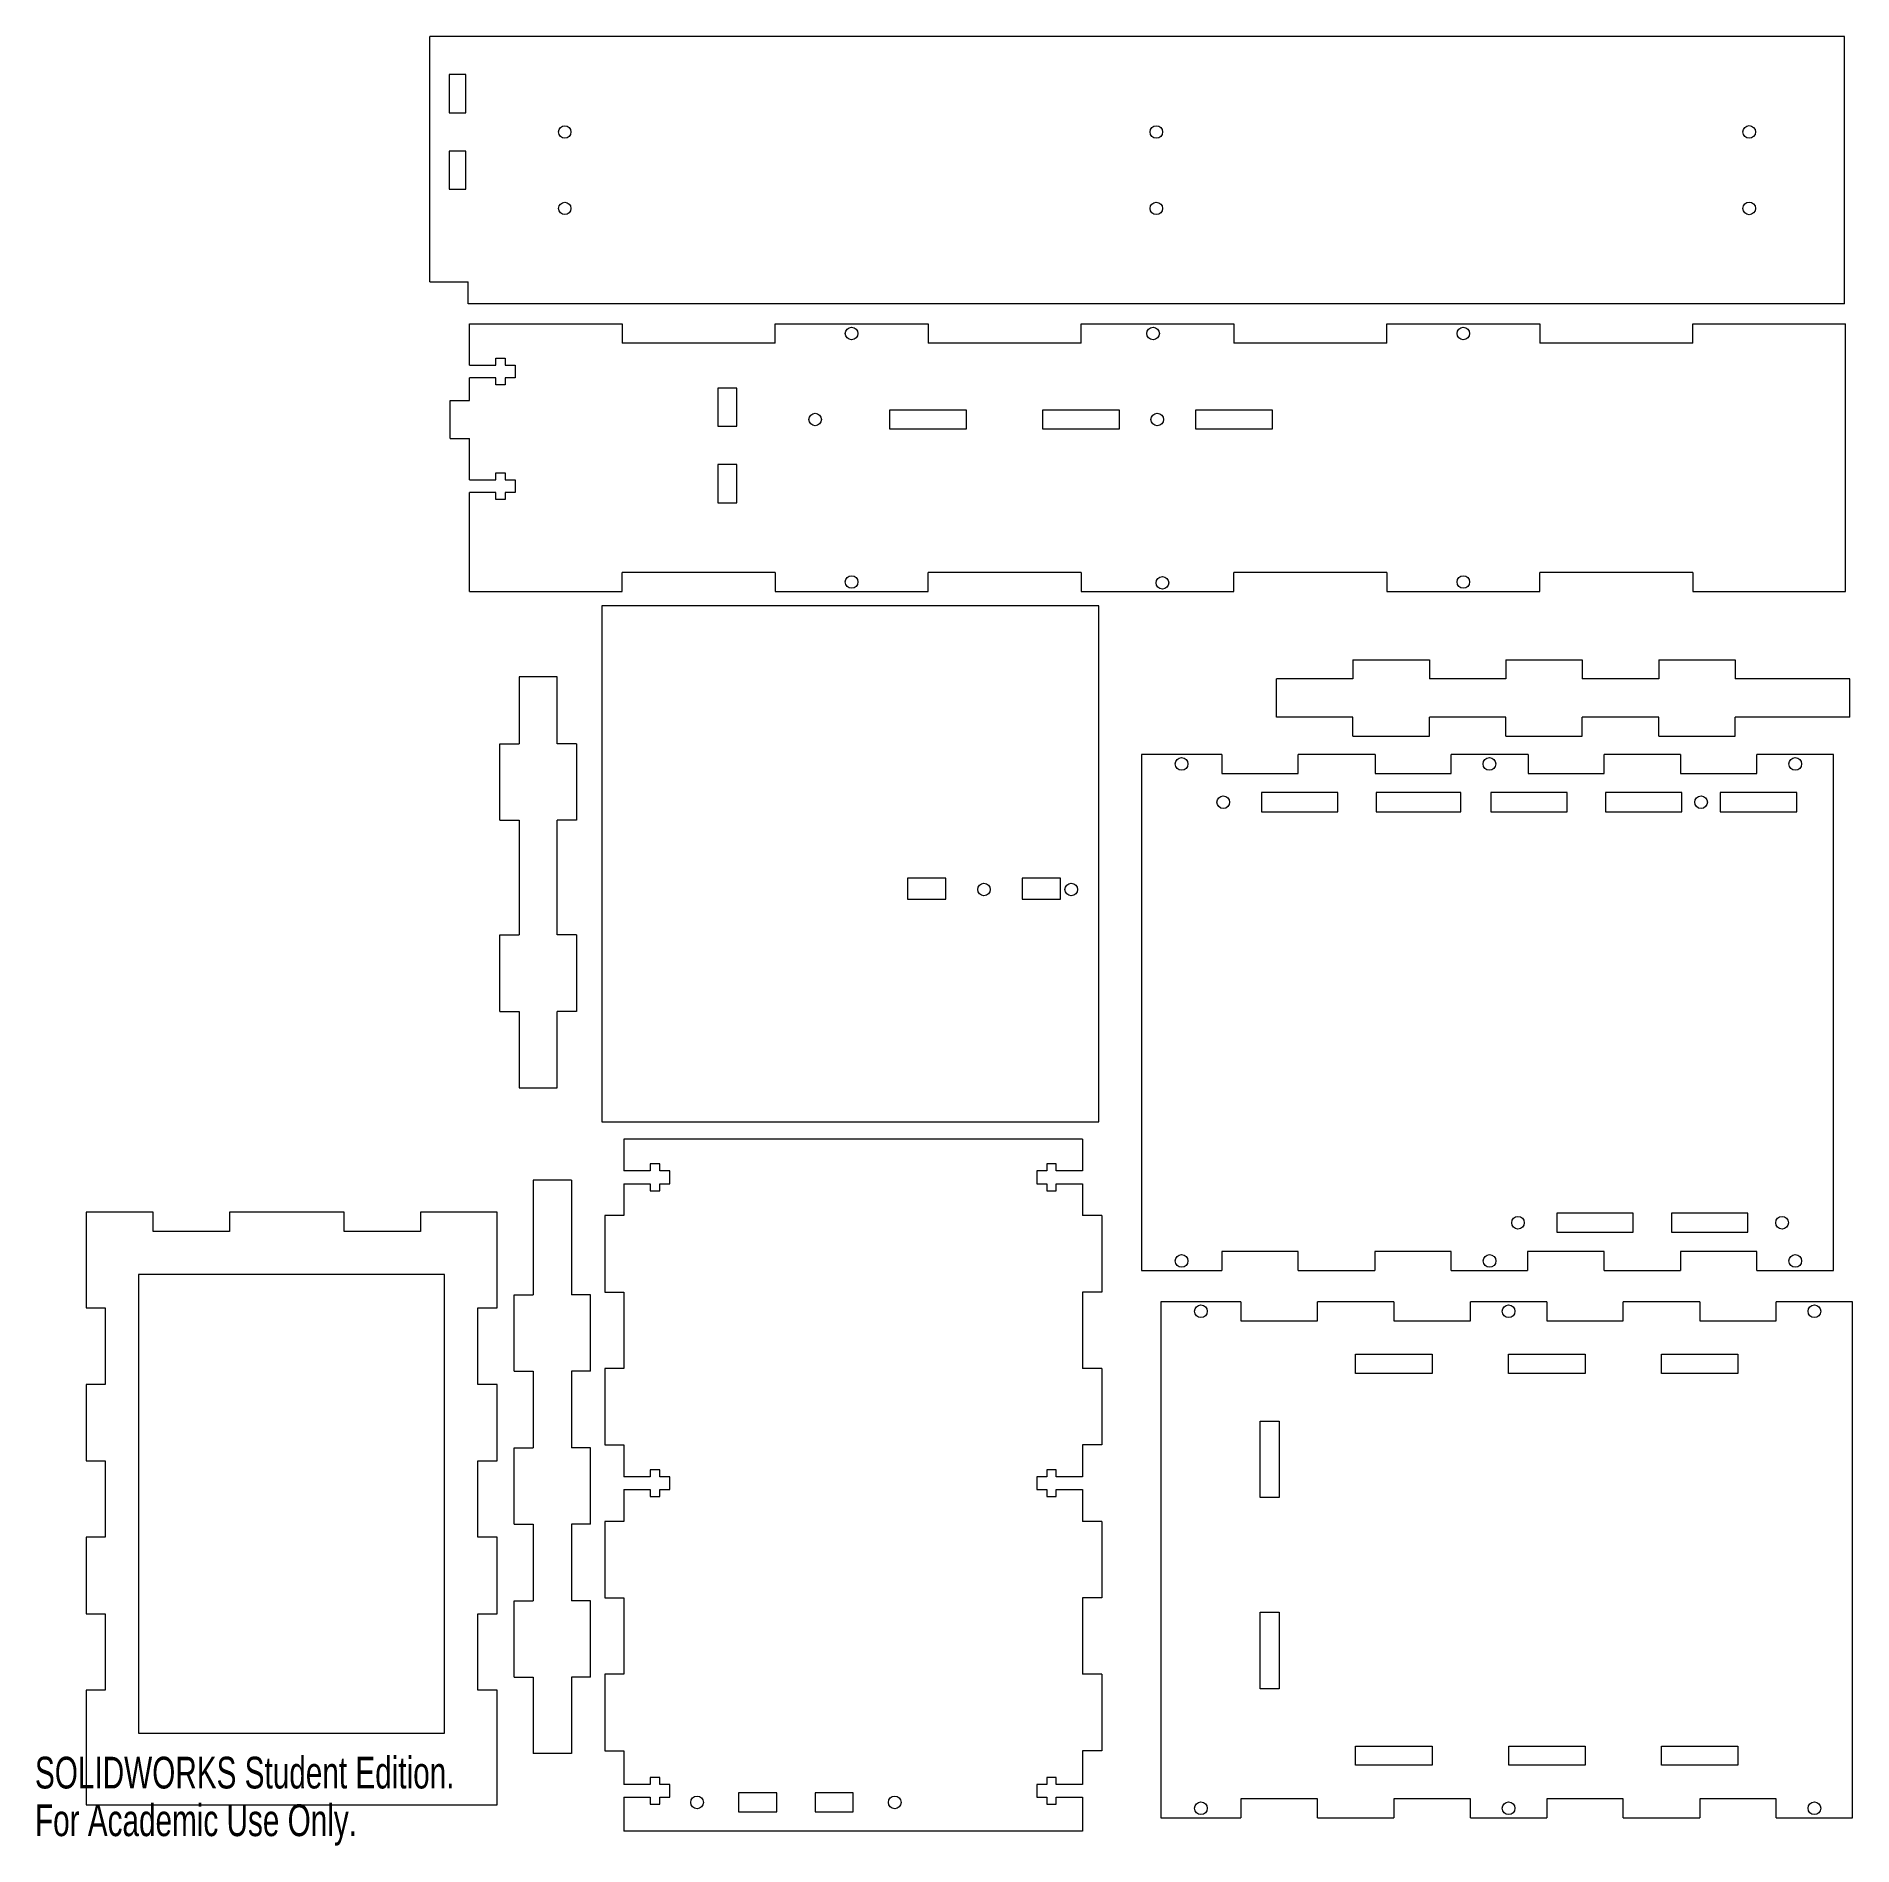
# Paper-space layout 'Sheet3' of a CAD drawing. Header units: inches. Extents: x 0 to 23.8, y 0 to 23.7.
import ezdxf

# ---------------------------------------------------------------- set-up
doc = ezdxf.new("R2010")
doc.units = ezdxf.units.IN
doc.header["$MEASUREMENT"] = 0
doc.styles.add('SLDTEXTSTYLE0', font='TXT', dxfattribs={"width": 0.7})

psp = doc.layouts.new('Sheet3')

# ---------------------------------------------------------------- linework, layer by layer
at = {"color": 7, "linetype": 'Continuous', "lineweight": 15}
for p, q in [((5.166, 20.446), (5.166, 23.658)), ((23.666, 23.658), (5.166, 23.658)), ((23.666, 20.158), (23.666, 23.658)), ((5.416, 23.158), (5.416, 22.658)), ((5.637, 23.158), (5.416, 23.158)), ((5.637, 22.658), (5.637, 23.158)), ((5.416, 22.658), (5.637, 22.658)), ((5.416, 22.158), (5.416, 21.658)), ((5.637, 22.158), (5.416, 22.158)), ((5.637, 21.658), (5.637, 22.158)), ((5.416, 21.658), (5.637, 21.658)), ((5.166, 20.446), (5.666, 20.446)), ((5.666, 20.158), (5.666, 20.446)), ((23.666, 20.158), (5.666, 20.158)), ((5.681, 19.359), (5.681, 19.897)), ((5.681, 19.897), (7.681, 19.897)), ((7.681, 19.897), (7.681, 19.647)), ((9.681, 19.647), (9.681, 19.897)), ((9.681, 19.897), (11.681, 19.897)), ((11.681, 19.897), (11.681, 19.647)), ((13.681, 19.647), (13.681, 19.897)), ((13.681, 19.897), (15.681, 19.897)), ((15.681, 19.897), (15.681, 19.647)), ((17.681, 19.647), (17.681, 19.897)), ((17.681, 19.897), (19.681, 19.897)), ((19.681, 19.897), (19.681, 19.647)), ((21.681, 19.897), (23.681, 19.897)), ((21.681, 19.647), (21.681, 19.897)), ((23.681, 16.397), (23.681, 19.897)), ((9.681, 19.647), (7.681, 19.647)), ((13.681, 19.647), (11.681, 19.647)), ((17.681, 19.647), (15.681, 19.647)), ((21.681, 19.647), (19.681, 19.647)), ((5.681, 19.359), (6.026, 19.359)), ((6.026, 19.45), (6.151, 19.45)), ((6.026, 19.359), (6.026, 19.45)), ((6.151, 19.45), (6.151, 19.359)), ((6.151, 19.359), (6.281, 19.359)), ((6.281, 19.359), (6.281, 19.191)), ((6.026, 19.191), (5.681, 19.191)), ((5.681, 18.897), (5.681, 19.191)), ((6.026, 19.1), (6.026, 19.191)), ((6.151, 19.1), (6.026, 19.1)), ((6.151, 19.191), (6.151, 19.1)), ((6.281, 19.191), (6.151, 19.191)), ((8.931, 19.059), (8.931, 18.559)), ((9.181, 19.059), (8.931, 19.059)), ((9.181, 18.559), (9.181, 19.059)), ((5.431, 18.397), (5.431, 18.897)), ((5.431, 18.897), (5.681, 18.897)), ((11.181, 18.772), (12.181, 18.772)), ((11.181, 18.522), (11.181, 18.772)), ((12.181, 18.772), (12.181, 18.522)), ((13.181, 18.772), (14.181, 18.772)), ((13.181, 18.522), (13.181, 18.772)), ((14.181, 18.772), (14.181, 18.522)), ((15.181, 18.772), (16.181, 18.772)), ((15.181, 18.522), (15.181, 18.772)), ((16.181, 18.772), (16.181, 18.522)), ((8.931, 18.559), (9.181, 18.559)), ((5.431, 18.397), (5.681, 18.397)), ((5.681, 17.86), (5.681, 18.397)), ((12.181, 18.522), (11.181, 18.522)), ((14.181, 18.522), (13.181, 18.522)), ((16.181, 18.522), (15.181, 18.522)), ((8.931, 18.059), (8.931, 17.559)), ((9.181, 18.059), (8.931, 18.059)), ((9.181, 17.559), (9.181, 18.059)), ((5.681, 17.86), (6.026, 17.86)), ((6.026, 17.951), (6.151, 17.951)), ((6.026, 17.86), (6.026, 17.951)), ((6.151, 17.951), (6.151, 17.86)), ((6.151, 17.86), (6.281, 17.86)), ((6.281, 17.86), (6.281, 17.692)), ((5.681, 16.397), (5.681, 17.692)), ((6.026, 17.692), (5.681, 17.692)), ((6.026, 17.601), (6.026, 17.692)), ((6.151, 17.601), (6.026, 17.601)), ((6.151, 17.692), (6.151, 17.601)), ((6.281, 17.692), (6.151, 17.692)), ((8.931, 17.559), (9.181, 17.559)), ((9.681, 16.647), (7.681, 16.647)), ((7.681, 16.397), (7.681, 16.647)), ((9.681, 16.647), (9.681, 16.397)), ((13.681, 16.647), (11.681, 16.647)), ((11.681, 16.397), (11.681, 16.647)), ((13.681, 16.647), (13.681, 16.397)), ((17.681, 16.647), (15.681, 16.647)), ((15.681, 16.397), (15.681, 16.647)), ((17.681, 16.647), (17.681, 16.397)), ((19.681, 16.397), (19.681, 16.647)), ((21.681, 16.647), (19.681, 16.647)), ((21.681, 16.647), (21.681, 16.397)), ((5.681, 16.397), (7.681, 16.397)), ((9.681, 16.397), (11.681, 16.397)), ((13.681, 16.397), (15.681, 16.397)), ((17.681, 16.397), (19.681, 16.397)), ((21.681, 16.397), (23.681, 16.397)), ((7.412, 16.212), (7.412, 9.462)), ((13.912, 16.212), (7.412, 16.212)), ((13.912, 9.462), (13.912, 16.212)), ((17.237, 15.505), (17.237, 15.255)), ((17.237, 15.505), (18.237, 15.505)), ((18.237, 15.505), (18.237, 15.255)), ((19.237, 15.505), (19.237, 15.255)), ((19.237, 15.505), (20.237, 15.505)), ((20.237, 15.505), (20.237, 15.255)), ((21.237, 15.505), (21.237, 15.255)), ((21.237, 15.505), (22.237, 15.505)), ((22.237, 15.505), (22.237, 15.255)), ((6.331, 15.281), (6.331, 14.406)), ((6.831, 15.281), (6.331, 15.281)), ((6.831, 14.406), (6.831, 15.281)), ((16.237, 14.755), (16.237, 15.255)), ((17.237, 15.255), (16.237, 15.255)), ((19.237, 15.255), (18.237, 15.255)), ((21.237, 15.255), (20.237, 15.255)), ((23.737, 15.255), (22.237, 15.255)), ((23.737, 14.755), (23.737, 15.255)), ((17.237, 14.755), (16.237, 14.755)), ((17.237, 14.505), (17.237, 14.755)), ((19.237, 14.755), (18.237, 14.755)), ((18.237, 14.505), (18.237, 14.755)), ((19.237, 14.505), (19.237, 14.755)), ((21.237, 14.755), (20.237, 14.755)), ((20.237, 14.505), (20.237, 14.755)), ((21.237, 14.505), (21.237, 14.755)), ((23.737, 14.755), (22.237, 14.755)), ((22.237, 14.505), (22.237, 14.755)), ((17.237, 14.505), (18.237, 14.505)), ((19.237, 14.505), (20.237, 14.505)), ((21.237, 14.505), (22.237, 14.505)), ((6.081, 13.406), (6.081, 14.406)), ((6.081, 14.406), (6.331, 14.406)), ((7.081, 14.406), (6.831, 14.406)), ((7.081, 14.406), (7.081, 13.406)), ((14.473, 14.267), (14.473, 7.517)), ((15.522, 14.267), (14.473, 14.267)), ((15.522, 14.267), (15.522, 14.017)), ((16.522, 14.017), (16.522, 14.267)), ((17.527, 14.267), (16.522, 14.267)), ((17.527, 14.267), (17.527, 14.017)), ((18.522, 14.017), (18.522, 14.267)), ((19.527, 14.267), (18.522, 14.267)), ((19.527, 14.267), (19.527, 14.017)), ((20.522, 14.017), (20.522, 14.267)), ((21.522, 14.267), (20.522, 14.267)), ((21.522, 14.267), (21.522, 14.017)), ((22.522, 14.017), (22.522, 14.267)), ((23.522, 14.267), (22.522, 14.267)), ((23.522, 7.517), (23.522, 14.267)), ((15.522, 14.017), (16.522, 14.017)), ((17.527, 14.017), (18.522, 14.017)), ((19.527, 14.017), (20.522, 14.017)), ((21.522, 14.017), (22.522, 14.017)), ((17.041, 13.767), (16.041, 13.767)), ((16.041, 13.767), (16.041, 13.517)), ((17.041, 13.517), (17.041, 13.767)), ((18.649, 13.767), (17.541, 13.767)), ((17.541, 13.767), (17.541, 13.517)), ((18.649, 13.517), (18.649, 13.767)), ((20.041, 13.767), (19.041, 13.767)), ((19.041, 13.767), (19.041, 13.517)), ((20.041, 13.517), (20.041, 13.767)), ((21.541, 13.767), (20.541, 13.767)), ((20.541, 13.767), (20.541, 13.517)), ((21.541, 13.517), (21.541, 13.767)), ((23.041, 13.767), (22.041, 13.767)), ((22.041, 13.767), (22.041, 13.517)), ((23.041, 13.517), (23.041, 13.767)), ((6.081, 13.406), (6.331, 13.406)), ((6.331, 13.406), (6.331, 11.906)), ((7.081, 13.406), (6.831, 13.406)), ((6.831, 11.906), (6.831, 13.406)), ((16.041, 13.517), (17.041, 13.517)), ((17.541, 13.517), (18.649, 13.517)), ((19.041, 13.517), (20.041, 13.517)), ((20.541, 13.517), (21.541, 13.517)), ((22.041, 13.517), (23.041, 13.517)), ((11.912, 12.647), (11.412, 12.647)), ((11.412, 12.647), (11.412, 12.375)), ((11.912, 12.375), (11.912, 12.647)), ((13.412, 12.647), (12.912, 12.647)), ((12.912, 12.647), (12.912, 12.375)), ((13.412, 12.375), (13.412, 12.647)), ((11.412, 12.375), (11.912, 12.375)), ((12.912, 12.375), (13.412, 12.375)), ((6.081, 10.906), (6.081, 11.906)), ((6.081, 11.906), (6.331, 11.906)), ((7.081, 11.906), (6.831, 11.906)), ((7.081, 11.906), (7.081, 10.906)), ((6.081, 10.906), (6.331, 10.906)), ((6.331, 10.906), (6.331, 9.906)), ((7.081, 10.906), (6.831, 10.906)), ((6.831, 9.906), (6.831, 10.906)), ((6.331, 9.906), (6.831, 9.906)), ((7.412, 9.462), (13.912, 9.462)), ((7.702, 9.236), (7.702, 8.82)), ((13.702, 9.236), (7.702, 9.236)), ((13.702, 9.236), (13.702, 8.82)), ((8.047, 8.82), (7.702, 8.82)), ((8.172, 8.911), (8.047, 8.911)), ((8.047, 8.911), (8.047, 8.82)), ((8.172, 8.82), (8.172, 8.911)), ((8.302, 8.82), (8.172, 8.82)), ((8.302, 8.652), (8.302, 8.82)), ((13.232, 8.82), (13.102, 8.82)), ((13.102, 8.82), (13.102, 8.652)), ((13.357, 8.911), (13.232, 8.911)), ((13.232, 8.911), (13.232, 8.82)), ((13.357, 8.82), (13.357, 8.911)), ((13.702, 8.82), (13.357, 8.82)), ((7.016, 8.699), (6.516, 8.699)), ((6.516, 8.699), (6.516, 7.199)), ((7.016, 8.699), (7.016, 7.199)), ((7.702, 8.652), (7.702, 8.236)), ((7.702, 8.652), (8.047, 8.652)), ((8.047, 8.652), (8.047, 8.561)), ((8.047, 8.561), (8.172, 8.561)), ((8.172, 8.561), (8.172, 8.652)), ((8.172, 8.652), (8.302, 8.652)), ((13.102, 8.652), (13.232, 8.652)), ((13.232, 8.652), (13.232, 8.561)), ((13.232, 8.561), (13.357, 8.561)), ((13.357, 8.561), (13.357, 8.652)), ((13.357, 8.652), (13.702, 8.652)), ((13.702, 8.652), (13.702, 8.236)), ((1.544, 8.278), (0.669, 8.278)), ((0.669, 8.278), (0.669, 7.028)), ((1.544, 8.028), (1.544, 8.278)), ((2.543, 8.278), (2.543, 8.028)), ((4.044, 8.278), (2.543, 8.278)), ((4.044, 8.028), (4.044, 8.278)), ((5.044, 8.278), (5.044, 8.028)), ((6.044, 8.278), (5.044, 8.278)), ((6.044, 7.028), (6.044, 8.278)), ((7.452, 8.236), (7.452, 7.236)), ((7.702, 8.236), (7.452, 8.236)), ((13.952, 8.236), (13.702, 8.236)), ((13.952, 8.236), (13.952, 7.236)), ((20.903, 8.267), (19.903, 8.267)), ((19.903, 8.267), (19.903, 8.017)), ((20.903, 8.017), (20.903, 8.267)), ((22.403, 8.267), (21.403, 8.267)), ((21.403, 8.267), (21.403, 8.017)), ((22.403, 8.017), (22.403, 8.267)), ((2.543, 8.028), (1.544, 8.028)), ((5.044, 8.028), (4.044, 8.028)), ((19.903, 8.017), (20.903, 8.017)), ((21.403, 8.017), (22.403, 8.017)), ((16.522, 7.767), (15.522, 7.767)), ((15.522, 7.767), (15.522, 7.517)), ((16.522, 7.517), (16.522, 7.767)), ((18.522, 7.767), (17.522, 7.767)), ((17.522, 7.767), (17.522, 7.517)), ((18.522, 7.517), (18.522, 7.767)), ((20.522, 7.767), (19.522, 7.767)), ((19.522, 7.767), (19.522, 7.517)), ((20.522, 7.517), (20.522, 7.767)), ((22.522, 7.767), (21.522, 7.767)), ((21.522, 7.767), (21.522, 7.517)), ((22.522, 7.517), (22.522, 7.767)), ((5.356, 7.466), (1.356, 7.466)), ((1.356, 7.466), (1.356, 1.466)), ((5.356, 1.466), (5.356, 7.466)), ((14.473, 7.517), (15.522, 7.517)), ((16.522, 7.517), (17.522, 7.517)), ((18.522, 7.517), (19.522, 7.517)), ((20.522, 7.517), (21.522, 7.517)), ((22.522, 7.517), (23.522, 7.517)), ((6.266, 6.199), (6.266, 7.199)), ((6.266, 7.199), (6.516, 7.199)), ((7.266, 7.199), (7.016, 7.199)), ((7.266, 6.199), (7.266, 7.199)), ((7.452, 7.236), (7.702, 7.236)), ((7.702, 7.236), (7.702, 6.236)), ((13.952, 7.236), (13.702, 7.236)), ((13.702, 7.236), (13.702, 6.236)), ((0.669, 7.028), (0.919, 7.028)), ((0.919, 7.028), (0.919, 6.028)), ((5.794, 7.028), (6.044, 7.028)), ((5.794, 6.028), (5.794, 7.028)), ((14.724, 7.109), (14.724, 0.359)), ((15.773, 7.109), (14.724, 7.109)), ((15.773, 7.109), (15.773, 6.859)), ((16.773, 6.859), (16.773, 7.109)), ((17.773, 7.109), (16.773, 7.109)), ((17.773, 7.109), (17.773, 6.859)), ((18.773, 6.859), (18.773, 7.109)), ((19.773, 7.109), (18.773, 7.109)), ((19.773, 7.109), (19.773, 6.859)), ((20.773, 6.859), (20.773, 7.109)), ((21.773, 7.109), (20.773, 7.109)), ((21.773, 7.109), (21.773, 6.859)), ((22.773, 6.859), (22.773, 7.109)), ((23.773, 7.109), (22.773, 7.109)), ((23.773, 0.359), (23.773, 7.109)), ((15.773, 6.859), (16.773, 6.859)), ((17.773, 6.859), (18.773, 6.859)), ((19.773, 6.859), (20.773, 6.859)), ((21.773, 6.859), (22.773, 6.859)), ((17.273, 6.172), (17.273, 6.422)), ((17.273, 6.422), (18.273, 6.422)), ((18.273, 6.422), (18.273, 6.172)), ((19.273, 6.172), (19.273, 6.422)), ((19.273, 6.422), (20.273, 6.422)), ((20.273, 6.422), (20.273, 6.172)), ((21.273, 6.422), (22.273, 6.422)), ((21.273, 6.172), (21.273, 6.422)), ((22.273, 6.422), (22.273, 6.172)), ((6.266, 6.199), (6.516, 6.199)), ((6.516, 6.199), (6.516, 5.199)), ((7.266, 6.199), (7.016, 6.199)), ((7.016, 6.199), (7.016, 5.199)), ((7.452, 6.236), (7.452, 5.236)), ((7.702, 6.236), (7.452, 6.236)), ((13.952, 6.236), (13.702, 6.236)), ((13.952, 6.236), (13.952, 5.236)), ((0.919, 6.028), (0.669, 6.028)), ((0.669, 6.028), (0.669, 5.028)), ((6.044, 6.028), (5.794, 6.028)), ((6.044, 5.028), (6.044, 6.028)), ((18.273, 6.172), (17.273, 6.172)), ((20.273, 6.172), (19.273, 6.172)), ((22.273, 6.172), (21.273, 6.172)), ((16.023, 4.547), (16.023, 5.547)), ((16.023, 5.547), (16.273, 5.547)), ((16.273, 5.547), (16.273, 4.547)), ((7.452, 5.236), (7.702, 5.236)), ((7.702, 5.236), (7.702, 4.82)), ((13.952, 5.236), (13.702, 5.236)), ((13.702, 5.236), (13.702, 4.82)), ((0.669, 5.028), (0.919, 5.028)), ((0.919, 5.028), (0.919, 4.028)), ((5.794, 5.028), (6.044, 5.028)), ((5.794, 4.028), (5.794, 5.028)), ((6.266, 4.199), (6.266, 5.199)), ((6.266, 5.199), (6.516, 5.199)), ((7.266, 5.199), (7.016, 5.199)), ((7.266, 4.199), (7.266, 5.199)), ((8.047, 4.82), (7.702, 4.82)), ((8.172, 4.911), (8.047, 4.911)), ((8.047, 4.911), (8.047, 4.82)), ((8.172, 4.82), (8.172, 4.911)), ((8.302, 4.82), (8.172, 4.82)), ((8.302, 4.652), (8.302, 4.82)), ((13.232, 4.82), (13.102, 4.82)), ((13.102, 4.82), (13.102, 4.652)), ((13.357, 4.911), (13.232, 4.911)), ((13.232, 4.911), (13.232, 4.82)), ((13.357, 4.82), (13.357, 4.911)), ((13.702, 4.82), (13.357, 4.82)), ((7.702, 4.652), (7.702, 4.236)), ((7.702, 4.652), (8.047, 4.652)), ((8.047, 4.652), (8.047, 4.561)), ((8.047, 4.561), (8.172, 4.561)), ((8.172, 4.561), (8.172, 4.652)), ((8.172, 4.652), (8.302, 4.652)), ((13.102, 4.652), (13.232, 4.652)), ((13.232, 4.652), (13.232, 4.561)), ((13.232, 4.561), (13.357, 4.561)), ((13.357, 4.561), (13.357, 4.652)), ((13.357, 4.652), (13.702, 4.652)), ((13.702, 4.652), (13.702, 4.236)), ((16.273, 4.547), (16.023, 4.547)), ((6.266, 4.199), (6.516, 4.199)), ((6.516, 4.199), (6.516, 3.199)), ((7.266, 4.199), (7.016, 4.199)), ((7.016, 4.199), (7.016, 3.199)), ((7.452, 4.236), (7.452, 3.236)), ((7.702, 4.236), (7.452, 4.236)), ((13.952, 4.236), (13.702, 4.236)), ((13.952, 4.236), (13.952, 3.236)), ((0.919, 4.028), (0.669, 4.028)), ((0.669, 4.028), (0.669, 3.028)), ((6.044, 4.028), (5.794, 4.028)), ((6.044, 3.028), (6.044, 4.028)), ((6.266, 2.199), (6.266, 3.199)), ((6.266, 3.199), (6.516, 3.199)), ((7.266, 3.199), (7.016, 3.199)), ((7.266, 2.199), (7.266, 3.199)), ((7.452, 3.236), (7.702, 3.236)), ((7.702, 3.236), (7.702, 2.236)), ((13.952, 3.236), (13.702, 3.236)), ((13.702, 3.236), (13.702, 2.236)), ((0.669, 3.028), (0.919, 3.028)), ((0.919, 3.028), (0.919, 2.028)), ((5.794, 3.028), (6.044, 3.028)), ((5.794, 2.028), (5.794, 3.028)), ((16.023, 2.047), (16.023, 3.047)), ((16.023, 3.047), (16.273, 3.047)), ((16.273, 3.047), (16.273, 2.047)), ((6.266, 2.199), (6.516, 2.199)), ((6.516, 2.199), (6.516, 1.199)), ((7.266, 2.199), (7.016, 2.199)), ((7.016, 2.199), (7.016, 1.199)), ((7.452, 2.236), (7.452, 1.236)), ((7.702, 2.236), (7.452, 2.236)), ((13.952, 2.236), (13.702, 2.236)), ((13.952, 2.236), (13.952, 1.236)), ((0.919, 2.028), (0.669, 2.028)), ((0.669, 2.028), (0.669, 0.528)), ((6.044, 2.028), (5.794, 2.028)), ((6.044, 0.528), (6.044, 2.028)), ((16.273, 2.047), (16.023, 2.047)), ((1.356, 1.466), (5.356, 1.466)), ((7.016, 1.199), (6.516, 1.199)), ((7.452, 1.236), (7.702, 1.236)), ((7.702, 1.236), (7.702, 0.795)), ((13.952, 1.236), (13.702, 1.236)), ((13.702, 1.236), (13.702, 0.795)), ((17.273, 1.047), (17.273, 1.297)), ((17.273, 1.297), (18.273, 1.297)), ((18.273, 1.297), (18.273, 1.047)), ((19.278, 1.047), (19.278, 1.297)), ((19.278, 1.297), (20.273, 1.297)), ((20.273, 1.297), (20.273, 1.047)), ((21.273, 1.047), (21.273, 1.297)), ((21.273, 1.297), (22.273, 1.297)), ((22.273, 1.297), (22.273, 1.047)), ((18.273, 1.047), (17.273, 1.047)), ((20.273, 1.047), (19.278, 1.047)), ((22.273, 1.047), (21.273, 1.047)), ((8.047, 0.795), (7.702, 0.795)), ((8.172, 0.886), (8.047, 0.886)), ((8.047, 0.886), (8.047, 0.795)), ((8.172, 0.795), (8.172, 0.886)), ((8.302, 0.795), (8.172, 0.795)), ((8.302, 0.627), (8.302, 0.795)), ((13.232, 0.795), (13.102, 0.795)), ((13.102, 0.795), (13.102, 0.627)), ((13.357, 0.886), (13.232, 0.886)), ((13.232, 0.886), (13.232, 0.795)), ((13.357, 0.795), (13.357, 0.886)), ((13.702, 0.795), (13.357, 0.795)), ((0.669, 0.528), (6.044, 0.528)), ((7.702, 0.627), (7.702, 0.186)), ((7.702, 0.627), (8.047, 0.627)), ((8.047, 0.627), (8.047, 0.536)), ((8.047, 0.536), (8.172, 0.536)), ((8.172, 0.536), (8.172, 0.627)), ((8.172, 0.627), (8.302, 0.627)), ((9.702, 0.686), (9.202, 0.686)), ((9.202, 0.686), (9.202, 0.436)), ((9.702, 0.436), (9.702, 0.686)), ((10.702, 0.686), (10.202, 0.686)), ((10.202, 0.686), (10.202, 0.436)), ((10.702, 0.436), (10.702, 0.686)), ((13.102, 0.627), (13.232, 0.627)), ((13.232, 0.627), (13.232, 0.536)), ((13.232, 0.536), (13.357, 0.536)), ((13.357, 0.536), (13.357, 0.627)), ((13.357, 0.627), (13.702, 0.627)), ((13.702, 0.627), (13.702, 0.186)), ((16.773, 0.609), (15.773, 0.609)), ((15.773, 0.609), (15.773, 0.359)), ((16.773, 0.359), (16.773, 0.609)), ((18.773, 0.609), (17.773, 0.609)), ((17.773, 0.609), (17.773, 0.359)), ((18.773, 0.359), (18.773, 0.609)), ((20.773, 0.609), (19.773, 0.609)), ((19.773, 0.609), (19.773, 0.359)), ((20.773, 0.359), (20.773, 0.609)), ((22.773, 0.609), (21.773, 0.609)), ((21.773, 0.609), (21.773, 0.359)), ((22.773, 0.359), (22.773, 0.609)), ((9.202, 0.436), (9.702, 0.436)), ((10.202, 0.436), (10.702, 0.436)), ((14.724, 0.359), (15.773, 0.359)), ((16.773, 0.359), (17.773, 0.359)), ((18.773, 0.359), (19.773, 0.359)), ((20.773, 0.359), (21.773, 0.359)), ((22.773, 0.359), (23.773, 0.359)), ((13.702, 0.186), (7.702, 0.186))]:
    psp.add_line(p, q, dxfattribs=at)
for centre, radius in [((6.929, 22.408), 0.0813), ((14.666, 22.408), 0.0813), ((22.42, 22.408), 0.0825), ((6.929, 21.408), 0.0813), ((14.666, 21.408), 0.0813), ((22.42, 21.408), 0.0825), ((10.681, 19.772), 0.0825), ((14.623, 19.772), 0.0825), ((18.681, 19.772), 0.0825), ((10.204, 18.647), 0.0825), ((14.678, 18.647), 0.0825), ((10.681, 16.522), 0.0825), ((14.746, 16.511), 0.0825), ((18.681, 16.522), 0.0825), ((14.997, 14.142), 0.0825), ((19.022, 14.142), 0.0825), ((23.022, 14.142), 0.0825), ((15.541, 13.642), 0.0825), ((21.791, 13.642), 0.0825), ((12.412, 12.5), 0.0825), ((13.553, 12.5), 0.0825), ((19.396, 8.142), 0.0825), ((22.85, 8.142), 0.0825), ((14.997, 7.642), 0.0825), ((19.024, 7.642), 0.0825), ((23.022, 7.642), 0.0825), ((15.249, 6.984), 0.0825), ((19.273, 6.984), 0.0825), ((23.273, 6.984), 0.0825), ((8.66, 0.561), 0.0825), ((11.245, 0.561), 0.0825), ((15.249, 0.484), 0.0825), ((19.273, 0.484), 0.0825), ((23.273, 0.484), 0.0825)]:
    psp.add_circle(centre, radius, dxfattribs=at)

# ---------------------------------------------------------------- texts
at = {"color": 7, "linetype": 'Continuous', "char_height": 0.4152, "attachment_point": 1, "style": 'SLDTEXTSTYLE0'}
for s, insert in [('SOLIDWORKS Student Edition.', (0, 1.158)), ('For Academic Use Only.', (0, 0.535))]:
    psp.add_mtext(s, dxfattribs=dict(at, insert=insert))

doc.saveas('drawing.dxf')
